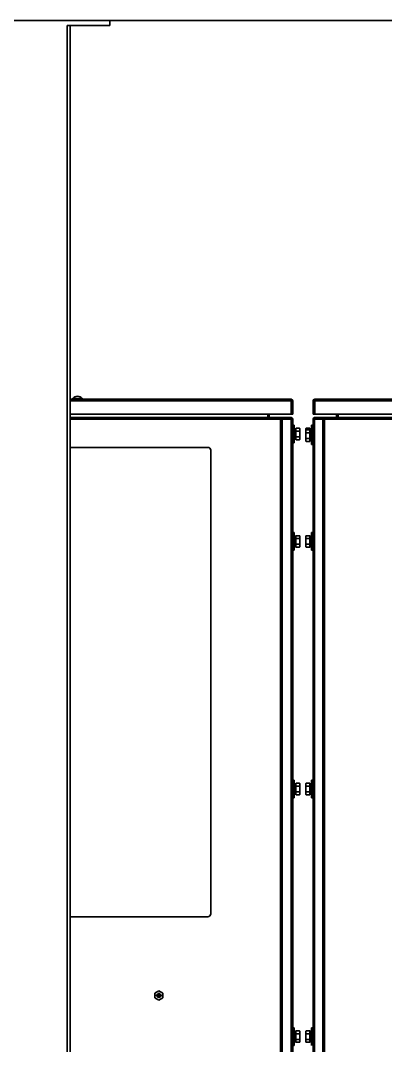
# Model space of a CAD drawing. Header units: millimetres. Extents: x 32496 to 166256, y 3504 to 23939.
# Drawn here: x 49922 to 50290, y 16687 to 17722 of the extents above; entities that cross this region are included whole.
import ezdxf

# ---------------------------------------------------------------- set-up
doc = ezdxf.new("R2010")
doc.units = ezdxf.units.MM
doc.layers.get('0').update_dxf_attribs({"lineweight": 35})

msp = doc.modelspace()

# ---------------------------------------------------------------- linework, layer by layer
at = {"linetype": 'Continuous'}
for p, q in [((52008.64, 17722.349), (40048.64, 17722.349)), ((50011.64, 17722.349), (49831.64, 17722.349)), ((50011.64, 17717.349), (50011.64, 17722.349)), ((50011.64, 17717.349), (49968.64, 17717.349)), ((49968.64, 17717.349), (49968.64, 15208.349)), ((49971.64, 17717.349), (49971.64, 15208.349)), ((49971.64, 17339.849), (50194.64, 17339.849)), ((50194.64, 17338.149), (49971.64, 17338.149)), ((49974.301, 17340.682), (49974.295, 17340.682)), ((49976.661, 17340.682), (49974.301, 17340.682)), ((49981.618, 17340.682), (49976.661, 17340.682)), ((49983.985, 17340.682), (49981.618, 17340.682)), ((50194.64, 17324.849), (50194.64, 17339.849)), ((50194.84, 17338.149), (50196.34, 17338.149)), ((50194.84, 17324.849), (50194.84, 17338.149)), ((50196.34, 17324.849), (50196.34, 17338.149)), ((50218.44, 17338.149), (50216.94, 17338.149)), ((50216.94, 17338.149), (50216.94, 17324.849)), ((50218.44, 17338.149), (50218.44, 17324.849)), ((50218.64, 17339.849), (50684.589, 17339.849)), ((50218.64, 17324.849), (50218.64, 17339.849)), ((50685.571, 17338.149), (50218.64, 17338.149)), ((50194.64, 17324.849), (49971.64, 17324.849)), ((49971.64, 17321.349), (50185.64, 17321.349)), ((50183.44, 17319.649), (49971.64, 17319.649)), ((50171.14, 17321.349), (50171.14, 17324.849)), ((50172.64, 17324.849), (50172.64, 17321.349)), ((50183.44, 17321.349), (50183.44, 17319.649)), ((50183.94, 15308.349), (50183.94, 17321.349)), ((50194.94, 17321.349), (50185.64, 17321.349)), ((50185.64, 17321.349), (50185.64, 15308.349)), ((50194.94, 17320.149), (50185.64, 17320.149)), ((50185.64, 17319.949), (50196.34, 17319.949)), ((50194.84, 17324.849), (50196.34, 17324.849)), ((50194.94, 17320.149), (50194.94, 17321.349)), ((50194.94, 16307.849), (50194.94, 17319.949)), ((50196.34, 17319.949), (50196.34, 17198.981)), ((50218.44, 17324.849), (50216.94, 17324.849)), ((50216.94, 17319.949), (50226.64, 17319.949)), ((50216.94, 17198.994), (50216.94, 17319.949)), ((50226.64, 17321.349), (50218.34, 17321.349)), ((50218.34, 17320.149), (50218.34, 17321.349)), ((50226.64, 17320.149), (50218.34, 17320.149)), ((50218.34, 17319.949), (50218.34, 16307.849)), ((50693.25, 17324.849), (50218.64, 17324.849)), ((50226.64, 17321.349), (50695.27, 17321.349)), ((50226.64, 15308.349), (50226.64, 17321.349)), ((50228.34, 17321.349), (50228.34, 15308.349)), ((50228.84, 17321.349), (50228.84, 17319.649)), ((50696.252, 17319.649), (50228.84, 17319.649)), ((50240.64, 17321.349), (50240.64, 17324.849)), ((50242.14, 17324.849), (50242.14, 17321.349)), ((50196.34, 17313.849), (50197.94, 17313.849)), ((50197.94, 17295.849), (50197.94, 17313.849)), ((50197.94, 17310.199), (50199.54, 17310.199)), ((50199.54, 17310.322), (50199.84, 17310.622)), ((50199.54, 17299.375), (50199.54, 17310.322)), ((50199.84, 17310.622), (50203.24, 17310.622)), ((50199.84, 17307.735), (50203.24, 17307.735)), ((50203.54, 17310.322), (50203.24, 17310.622)), ((50203.54, 17299.375), (50203.54, 17310.322)), ((50209.74, 17310.322), (50210.011, 17310.593)), ((50209.74, 17310.322), (50209.74, 17308.572)), ((50209.74, 17308.572), (50210.011, 17308.843)), ((50209.74, 17297.625), (50209.74, 17308.572)), ((50210.04, 17310.622), (50210.011, 17310.593)), ((50210.04, 17308.872), (50210.011, 17308.843)), ((50213.44, 17310.622), (50210.04, 17310.622)), ((50213.44, 17308.872), (50210.04, 17308.872)), ((50213.44, 17306.03), (50210.04, 17306.03)), ((50213.44, 17310.622), (50213.469, 17310.593)), ((50213.44, 17308.872), (50213.469, 17308.843)), ((50213.74, 17310.322), (50213.469, 17310.593)), ((50213.74, 17308.572), (50213.469, 17308.843)), ((50213.74, 17308.547), (50213.74, 17310.322)), ((50215.34, 17310.199), (50213.74, 17310.199)), ((50213.74, 17297.625), (50213.74, 17308.572)), ((50215.34, 17308.449), (50213.74, 17308.449)), ((50216.94, 17313.849), (50215.34, 17313.849)), ((50215.34, 17313.849), (50215.34, 17312.099)), ((50216.94, 17312.099), (50215.34, 17312.099)), ((50215.34, 17312.099), (50215.34, 17294.099)), ((50196.34, 17295.849), (50197.94, 17295.849)), ((50197.94, 17299.499), (50199.54, 17299.499)), ((50199.54, 17299.375), (50199.84, 17299.075)), ((50199.84, 17301.962), (50203.24, 17301.962)), ((50199.84, 17299.075), (50203.24, 17299.075)), ((50203.54, 17299.375), (50203.24, 17299.075)), ((50209.74, 17297.625), (50210.011, 17297.354)), ((50213.44, 17300.256), (50210.04, 17300.256)), ((50213.44, 17297.325), (50210.04, 17297.325)), ((50213.74, 17297.625), (50213.469, 17297.354)), ((50215.34, 17297.749), (50213.74, 17297.749)), ((49971.64, 17291.349), (50110.64, 17291.349)), ((50113.64, 17288.349), (50113.64, 16820.349)), ((50216.94, 17294.099), (50215.34, 17294.099)), ((50196.34, 17205.349), (50197.94, 17205.349)), ((50197.94, 17187.349), (50197.94, 17205.349)), ((50199.54, 17201.822), (50199.84, 17202.122)), ((50199.54, 17190.875), (50199.54, 17201.822)), ((50199.84, 17202.122), (50203.24, 17202.122)), ((50203.54, 17201.822), (50203.24, 17202.122)), ((50203.54, 17190.875), (50203.54, 17201.822)), ((50209.74, 17201.822), (50210.011, 17202.093)), ((50209.74, 17190.875), (50209.74, 17201.822)), ((50210.04, 17202.122), (50210.011, 17202.093)), ((50213.44, 17202.122), (50210.04, 17202.122)), ((50213.44, 17202.122), (50213.469, 17202.093)), ((50213.74, 17201.822), (50213.469, 17202.093)), ((50213.74, 17190.875), (50213.74, 17201.822)), ((50216.94, 17205.349), (50215.34, 17205.349)), ((50215.34, 17205.349), (50215.34, 17187.349)), ((50196.34, 17198.981), (50196.34, 17193.718)), ((50196.34, 17193.718), (50196.34, 16948.981)), ((50197.94, 17201.699), (50199.54, 17201.699)), ((50199.84, 17199.235), (50203.24, 17199.235)), ((50199.84, 17193.462), (50203.24, 17193.462)), ((50213.44, 17199.28), (50210.04, 17199.28)), ((50213.44, 17193.506), (50210.04, 17193.506)), ((50215.34, 17201.699), (50213.74, 17201.699)), ((50216.94, 17193.73), (50216.94, 17198.994)), ((50216.94, 16948.994), (50216.94, 17193.73)), ((50196.34, 17187.349), (50197.94, 17187.349)), ((50197.94, 17190.999), (50199.54, 17190.999)), ((50199.54, 17190.875), (50199.84, 17190.575)), ((50199.84, 17190.575), (50203.24, 17190.575)), ((50203.54, 17190.875), (50203.24, 17190.575)), ((50209.74, 17190.875), (50210.011, 17190.604)), ((50213.44, 17190.575), (50210.04, 17190.575)), ((50213.74, 17190.875), (50213.469, 17190.604)), ((50215.34, 17190.999), (50213.74, 17190.999)), ((50216.94, 17187.349), (50215.34, 17187.349)), ((50196.34, 16955.349), (50197.94, 16955.349)), ((50197.94, 16937.349), (50197.94, 16955.349)), ((50216.94, 16955.349), (50215.34, 16955.349)), ((50215.34, 16955.349), (50215.34, 16937.349)), ((50196.34, 16948.981), (50196.34, 16943.718)), ((50196.34, 16943.718), (50196.34, 16698.981)), ((50197.94, 16951.699), (50199.54, 16951.699)), ((50199.54, 16951.822), (50199.84, 16952.122)), ((50199.54, 16940.875), (50199.54, 16951.822)), ((50199.84, 16952.122), (50203.24, 16952.122)), ((50199.84, 16949.235), (50203.24, 16949.235)), ((50199.84, 16943.462), (50203.24, 16943.462)), ((50203.54, 16951.822), (50203.24, 16952.122)), ((50203.54, 16940.875), (50203.54, 16951.822)), ((50209.74, 16951.822), (50210.011, 16952.093)), ((50209.74, 16940.875), (50209.74, 16951.822)), ((50210.04, 16952.122), (50210.011, 16952.093)), ((50213.44, 16952.122), (50210.04, 16952.122)), ((50213.44, 16949.28), (50210.04, 16949.28)), ((50213.44, 16943.506), (50210.04, 16943.506)), ((50213.44, 16952.122), (50213.469, 16952.093)), ((50213.74, 16951.822), (50213.469, 16952.093)), ((50213.74, 16940.875), (50213.74, 16951.822)), ((50215.34, 16951.699), (50213.74, 16951.699)), ((50216.94, 16943.73), (50216.94, 16948.994)), ((50216.94, 16698.994), (50216.94, 16943.73)), ((50196.34, 16937.349), (50197.94, 16937.349)), ((50197.94, 16940.999), (50199.54, 16940.999)), ((50199.54, 16940.875), (50199.84, 16940.575)), ((50199.84, 16940.575), (50203.24, 16940.575)), ((50203.54, 16940.875), (50203.24, 16940.575)), ((50209.74, 16940.875), (50210.011, 16940.604)), ((50213.44, 16940.575), (50210.04, 16940.575)), ((50213.74, 16940.875), (50213.469, 16940.604)), ((50215.34, 16940.999), (50213.74, 16940.999)), ((50216.94, 16937.349), (50215.34, 16937.349)), ((50110.64, 16817.349), (49971.64, 16817.349)), ((50057.24, 16740.158), (50061.24, 16742.467)), ((50057.24, 16740.158), (50057.24, 16735.539)), ((50058.965, 16738.449), (50059.865, 16738.449)), ((50058.965, 16738.321), (50058.965, 16738.449)), ((50059.665, 16738.321), (50058.965, 16738.321)), ((50058.99, 16737.683), (50058.965, 16737.581)), ((50058.965, 16737.529), (50058.965, 16737.581)), ((50058.965, 16737.529), (50058.99, 16737.427)), ((50059.04, 16737.759), (50058.99, 16737.683)), ((50058.99, 16737.427), (50059.09, 16737.325)), ((50059.665, 16738.321), (50059.04, 16737.759)), ((50059.09, 16737.325), (50059.19, 16737.274)), ((50059.115, 16737.581), (50059.165, 16737.683)), ((50059.115, 16737.581), (50059.115, 16737.529)), ((50059.165, 16737.453), (50059.115, 16737.529)), ((50059.165, 16737.683), (50059.865, 16738.321)), ((50059.24, 16737.402), (50059.165, 16737.453)), ((50059.19, 16737.274), (50059.34, 16737.249)), ((50059.365, 16737.376), (50059.24, 16737.402)), ((50059.44, 16737.249), (50059.34, 16737.249)), ((50059.365, 16737.376), (50059.465, 16737.376)), ((50059.44, 16737.249), (50059.615, 16737.274)), ((50059.59, 16737.402), (50059.465, 16737.376)), ((50059.665, 16737.453), (50059.59, 16737.402)), ((50059.615, 16737.274), (50059.715, 16737.325)), ((50059.715, 16737.529), (50059.665, 16737.453)), ((50059.715, 16737.529), (50059.84, 16737.529)), ((50059.715, 16737.325), (50059.815, 16737.427)), ((50059.815, 16737.427), (50059.84, 16737.529)), ((50059.865, 16738.449), (50059.865, 16738.321)), ((50060.065, 16738.449), (50060.215, 16738.449)), ((50060.065, 16737.249), (50060.065, 16738.449)), ((50060.215, 16737.249), (50060.065, 16737.249)), ((50060.215, 16738.449), (50060.215, 16737.453)), ((50060.365, 16737.632), (50060.215, 16737.453)), ((50060.215, 16737.249), (50060.365, 16737.427)), ((50060.365, 16737.632), (50060.365, 16737.427)), ((50060.59, 16738.015), (50060.565, 16737.989)), ((50060.565, 16737.989), (50060.715, 16737.836)), ((50060.715, 16737.836), (50060.565, 16737.683)), ((50060.565, 16737.683), (50060.59, 16737.657)), ((50060.715, 16737.887), (50060.59, 16738.015)), ((50060.59, 16737.657), (50060.715, 16737.785)), ((50060.715, 16738.066), (50060.765, 16738.066)), ((50060.715, 16737.887), (50060.715, 16738.066)), ((50060.715, 16737.606), (50060.715, 16737.785)), ((50060.765, 16737.606), (50060.715, 16737.606)), ((50060.765, 16738.066), (50060.765, 16737.887)), ((50060.89, 16738.015), (50060.765, 16737.887)), ((50060.765, 16737.836), (50060.915, 16737.989)), ((50060.915, 16737.683), (50060.765, 16737.836)), ((50060.765, 16737.785), (50060.89, 16737.657)), ((50060.765, 16737.785), (50060.765, 16737.606)), ((50060.915, 16737.989), (50060.89, 16738.015)), ((50060.89, 16737.657), (50060.915, 16737.683)), ((50061.115, 16738.091), (50061.365, 16738.091)), ((50061.115, 16737.938), (50061.115, 16738.091)), ((50061.365, 16737.938), (50061.115, 16737.938)), ((50061.24, 16742.467), (50065.24, 16740.158)), ((50061.365, 16738.449), (50061.515, 16738.449)), ((50061.365, 16738.091), (50061.365, 16738.449)), ((50061.365, 16737.249), (50061.365, 16737.938)), ((50061.515, 16737.249), (50061.365, 16737.249)), ((50061.515, 16738.449), (50061.515, 16738.091)), ((50061.515, 16738.091), (50062.115, 16738.091)), ((50061.94, 16737.938), (50061.515, 16737.938)), ((50061.515, 16737.249), (50062.115, 16737.938)), ((50061.94, 16737.938), (50061.515, 16737.453)), ((50061.515, 16737.938), (50061.515, 16737.453)), ((50062.115, 16738.091), (50062.115, 16737.938)), ((50062.315, 16738.449), (50062.465, 16738.449)), ((50062.315, 16737.249), (50062.315, 16738.449)), ((50062.54, 16737.249), (50062.315, 16737.249)), ((50062.815, 16738.449), (50062.465, 16737.504)), ((50062.465, 16738.449), (50062.465, 16737.504)), ((50062.54, 16737.249), (50062.915, 16738.321)), ((50062.815, 16738.449), (50063.015, 16738.449)), ((50062.915, 16738.321), (50063.29, 16737.249)), ((50063.365, 16737.504), (50063.015, 16738.449)), ((50063.515, 16737.249), (50063.29, 16737.249)), ((50063.365, 16738.449), (50063.515, 16738.449)), ((50063.365, 16737.504), (50063.365, 16738.449)), ((50063.515, 16738.449), (50063.515, 16737.249)), ((50065.24, 16735.539), (50065.24, 16740.158)), ((50061.24, 16733.23), (50057.24, 16735.539)), ((50065.24, 16735.539), (50061.24, 16733.23)), ((50196.34, 16705.349), (50197.94, 16705.349)), ((50197.94, 16687.349), (50197.94, 16705.349)), ((50216.94, 16705.349), (50215.34, 16705.349)), ((50215.34, 16705.349), (50215.34, 16687.349)), ((50196.34, 16698.981), (50196.34, 16693.718)), ((50197.94, 16701.699), (50199.54, 16701.699)), ((50199.54, 16701.822), (50199.84, 16702.122)), ((50199.54, 16690.875), (50199.54, 16701.822)), ((50199.84, 16702.122), (50203.24, 16702.122)), ((50199.84, 16699.235), (50203.24, 16699.235)), ((50203.54, 16701.822), (50203.24, 16702.122)), ((50203.54, 16690.875), (50203.54, 16701.822)), ((50209.74, 16701.822), (50210.011, 16702.093)), ((50209.74, 16690.875), (50209.74, 16701.822)), ((50210.04, 16702.122), (50210.011, 16702.093)), ((50213.44, 16702.122), (50210.04, 16702.122)), ((50213.44, 16699.28), (50210.04, 16699.28)), ((50213.44, 16702.122), (50213.469, 16702.093)), ((50213.74, 16701.822), (50213.469, 16702.093)), ((50213.74, 16690.875), (50213.74, 16701.822)), ((50215.34, 16701.699), (50213.74, 16701.699)), ((50216.94, 16693.73), (50216.94, 16698.994)), ((50196.34, 16693.718), (50196.34, 16448.981)), ((50196.34, 16687.349), (50197.94, 16687.349)), ((50197.94, 16690.999), (50199.54, 16690.999)), ((50199.54, 16690.875), (50199.84, 16690.575)), ((50199.84, 16693.462), (50203.24, 16693.462)), ((50199.84, 16690.575), (50203.24, 16690.575)), ((50203.54, 16690.875), (50203.24, 16690.575)), ((50209.74, 16690.875), (50210.011, 16690.604)), ((50213.44, 16693.506), (50210.04, 16693.506)), ((50213.44, 16690.575), (50210.04, 16690.575)), ((50213.74, 16690.875), (50213.469, 16690.604)), ((50215.34, 16690.999), (50213.74, 16690.999)), ((50216.94, 16448.994), (50216.94, 16693.73))]:
    msp.add_line(p, q, dxfattribs=at)
msp.add_circle((50061.24, 16737.849), 2, dxfattribs=at)
for centre, radius, start, end in [((49972.432, 17342.349), 2.5, 270, 318.189685), ((49979.14, 17336.349), 6.5, 41.810315, 138.189685), ((49985.848, 17342.349), 2.5, 221.810315, 270), ((50194.64, 17338.149), 1.7, 0, 90), ((50194.64, 17338.149), 0.2, 0, 90), ((50218.64, 17338.149), 1.7, 90, 180), ((50218.64, 17338.149), 0.2, 90, 180), ((50194.94, 17319.949), 1.4, 0, 90), ((50194.94, 17319.949), 0.2, 0, 90), ((50218.34, 17319.949), 1.4, 90, 180), ((50218.34, 17319.949), 0.2, 90, 180), ((50200.782, 17308.048), 3.555, 39.136448, 39.501324), ((50202.298, 17301.65), 3.556, 219.136441, 219.500776), ((50212.554, 17299.915), 3.606, 218.710278, 219.133907), ((50213.877, 17301.105), 5.386, 224.124568, 224.565238), ((50209.604, 17301.104), 5.384, 315.434774, 315.875446), ((50210.925, 17299.916), 3.607, 320.864103, 321.289719), ((50110.64, 17288.349), 3, 0, 90), ((50200.782, 17199.548), 3.555, 39.136448, 39.501324), ((50202.298, 17193.15), 3.556, 219.136441, 219.500776), ((50212.554, 17193.165), 3.606, 218.710278, 219.133907), ((50213.877, 17194.355), 5.386, 224.124568, 224.565238), ((50209.604, 17194.354), 5.384, 315.434774, 315.875446), ((50210.925, 17193.166), 3.607, 320.864103, 321.289719), ((50200.782, 16949.548), 3.555, 39.136448, 39.501324), ((50202.298, 16943.15), 3.556, 219.136441, 219.500776), ((50212.554, 16943.165), 3.606, 218.710278, 219.133907), ((50213.877, 16944.355), 5.386, 224.124568, 224.565238), ((50209.604, 16944.354), 5.384, 315.434774, 315.875446), ((50210.925, 16943.166), 3.607, 320.864103, 321.289719), ((50110.64, 16820.349), 3, 270, 0), ((50200.782, 16699.548), 3.555, 39.136448, 39.501324), ((50202.298, 16693.15), 3.556, 219.136441, 219.500776), ((50212.554, 16693.165), 3.606, 218.710278, 219.133907), ((50213.877, 16694.355), 5.386, 224.124568, 224.565238), ((50209.604, 16694.354), 5.384, 315.434774, 315.875446), ((50210.925, 16693.166), 3.607, 320.864103, 321.289719)]:
    msp.add_arc(centre, radius, start, end, dxfattribs=at)
for points, knots in [([(50199.54, 17310.292), (50199.563, 17310.32), (50199.658, 17310.434), (50199.76, 17310.543), (50199.84, 17310.622)], [0, 0, 0, 0, 0.24455847, 1, 1, 1, 1]), ([(50199.84, 17307.735), (50199.813, 17307.762), (50199.709, 17307.868), (50199.61, 17307.979), (50199.54, 17308.065)], [0, 0, 0, 0, 0.25535242, 1, 1, 1, 1]), ([(50203.525, 17310.31), (50203.503, 17310.336), (50203.412, 17310.444), (50203.315, 17310.547), (50203.24, 17310.622)], [0, 0, 0, 0, 0.24487813, 1, 1, 1, 1]), ([(50203.24, 17307.735), (50203.267, 17307.762), (50203.371, 17307.868), (50203.47, 17307.979), (50203.54, 17308.065)], [0, 0, 0, 0, 0.25535323, 1, 1, 1, 1]), ([(50210.011, 17310.593), (50209.986, 17310.569), (50209.893, 17310.473), (50209.803, 17310.374), (50209.74, 17310.297)], [0, 0, 0, 0, 0.25506254, 1, 1, 1, 1]), ([(50210.011, 17308.843), (50209.986, 17308.819), (50209.893, 17308.723), (50209.803, 17308.624), (50209.74, 17308.547)], [0, 0, 0, 0, 0.25506254, 1, 1, 1, 1]), ([(50209.74, 17306.355), (50209.763, 17306.327), (50209.858, 17306.215), (50209.96, 17306.108), (50210.04, 17306.03)], [0, 0, 0, 0, 0.24440758, 1, 1, 1, 1]), ([(50213.74, 17306.355), (50213.717, 17306.327), (50213.621, 17306.215), (50213.519, 17306.108), (50213.44, 17306.03)], [0, 0, 0, 0, 0.24440758, 1, 1, 1, 1]), ([(50213.469, 17310.593), (50213.493, 17310.569), (50213.587, 17310.473), (50213.676, 17310.374), (50213.74, 17310.297)], [0, 0, 0, 0, 0.25506155, 1, 1, 1, 1]), ([(50213.469, 17308.843), (50213.493, 17308.819), (50213.587, 17308.723), (50213.676, 17308.624), (50213.74, 17308.547)], [0, 0, 0, 0, 0.25506155, 1, 1, 1, 1]), ([(50199.54, 17301.632), (50199.563, 17301.66), (50199.658, 17301.774), (50199.76, 17301.882), (50199.84, 17301.962)], [0, 0, 0, 0, 0.24455847, 1, 1, 1, 1]), ([(50199.84, 17299.075), (50199.814, 17299.101), (50199.716, 17299.201), (50199.621, 17299.306), (50199.554, 17299.388)], [0, 0, 0, 0, 0.25504082, 1, 1, 1, 1]), ([(50203.54, 17301.632), (50203.517, 17301.66), (50203.421, 17301.774), (50203.319, 17301.882), (50203.24, 17301.962)], [0, 0, 0, 0, 0.24455845, 1, 1, 1, 1]), ([(50203.24, 17299.075), (50203.267, 17299.102), (50203.371, 17299.208), (50203.47, 17299.319), (50203.54, 17299.405)], [0, 0, 0, 0, 0.25535323, 1, 1, 1, 1]), ([(50210.04, 17300.256), (50210.013, 17300.229), (50209.909, 17300.121), (50209.81, 17300.009), (50209.74, 17299.921)], [0, 0, 0, 0, 0.2552115, 1, 1, 1, 1]), ([(50209.757, 17297.64), (50209.776, 17297.615), (50209.858, 17297.518), (50209.944, 17297.424), (50210.011, 17297.355)], [0, 0, 0, 0, 0.24549562, 1, 1, 1, 1]), ([(50213.44, 17300.256), (50213.467, 17300.229), (50213.571, 17300.121), (50213.67, 17300.009), (50213.74, 17299.921)], [0, 0, 0, 0, 0.2552107, 1, 1, 1, 1]), ([(50213.723, 17297.64), (50213.703, 17297.615), (50213.622, 17297.518), (50213.536, 17297.424), (50213.469, 17297.355)], [0, 0, 0, 0, 0.24549738, 1, 1, 1, 1]), ([(50199.54, 17201.792), (50199.563, 17201.82), (50199.658, 17201.934), (50199.76, 17202.043), (50199.84, 17202.122)], [0, 0, 0, 0, 0.24455847, 1, 1, 1, 1]), ([(50203.525, 17201.81), (50203.503, 17201.836), (50203.412, 17201.944), (50203.315, 17202.047), (50203.24, 17202.122)], [0, 0, 0, 0, 0.24487813, 1, 1, 1, 1]), ([(50210.011, 17202.093), (50209.986, 17202.069), (50209.893, 17201.973), (50209.803, 17201.874), (50209.74, 17201.797)], [0, 0, 0, 0, 0.25506254, 1, 1, 1, 1]), ([(50213.469, 17202.093), (50213.493, 17202.069), (50213.587, 17201.973), (50213.676, 17201.874), (50213.74, 17201.797)], [0, 0, 0, 0, 0.25506155, 1, 1, 1, 1]), ([(50199.84, 17199.235), (50199.813, 17199.262), (50199.709, 17199.368), (50199.61, 17199.479), (50199.54, 17199.565)], [0, 0, 0, 0, 0.25535242, 1, 1, 1, 1]), ([(50199.54, 17193.132), (50199.563, 17193.16), (50199.658, 17193.274), (50199.76, 17193.382), (50199.84, 17193.462)], [0, 0, 0, 0, 0.24455847, 1, 1, 1, 1]), ([(50203.24, 17199.235), (50203.267, 17199.262), (50203.371, 17199.368), (50203.47, 17199.479), (50203.54, 17199.565)], [0, 0, 0, 0, 0.25535323, 1, 1, 1, 1]), ([(50203.54, 17193.132), (50203.517, 17193.16), (50203.421, 17193.274), (50203.319, 17193.382), (50203.24, 17193.462)], [0, 0, 0, 0, 0.24455845, 1, 1, 1, 1]), ([(50209.74, 17199.605), (50209.763, 17199.577), (50209.858, 17199.465), (50209.96, 17199.358), (50210.04, 17199.28)], [0, 0, 0, 0, 0.24440758, 1, 1, 1, 1]), ([(50210.04, 17193.506), (50210.013, 17193.479), (50209.909, 17193.371), (50209.81, 17193.259), (50209.74, 17193.171)], [0, 0, 0, 0, 0.2552115, 1, 1, 1, 1]), ([(50213.74, 17199.605), (50213.717, 17199.577), (50213.621, 17199.465), (50213.519, 17199.358), (50213.44, 17199.28)], [0, 0, 0, 0, 0.24440758, 1, 1, 1, 1]), ([(50213.44, 17193.506), (50213.467, 17193.479), (50213.571, 17193.371), (50213.67, 17193.259), (50213.74, 17193.171)], [0, 0, 0, 0, 0.2552107, 1, 1, 1, 1]), ([(50199.84, 17190.575), (50199.814, 17190.601), (50199.716, 17190.701), (50199.621, 17190.806), (50199.554, 17190.888)], [0, 0, 0, 0, 0.25504082, 1, 1, 1, 1]), ([(50203.24, 17190.575), (50203.267, 17190.602), (50203.371, 17190.708), (50203.47, 17190.819), (50203.54, 17190.905)], [0, 0, 0, 0, 0.25535323, 1, 1, 1, 1]), ([(50209.757, 17190.89), (50209.776, 17190.865), (50209.858, 17190.768), (50209.944, 17190.674), (50210.011, 17190.605)], [0, 0, 0, 0, 0.24549562, 1, 1, 1, 1]), ([(50213.723, 17190.889), (50213.703, 17190.865), (50213.622, 17190.768), (50213.536, 17190.674), (50213.469, 17190.605)], [0, 0, 0, 0, 0.24549738, 1, 1, 1, 1]), ([(50199.54, 16951.792), (50199.563, 16951.82), (50199.658, 16951.934), (50199.76, 16952.043), (50199.84, 16952.122)], [0, 0, 0, 0, 0.24455847, 1, 1, 1, 1]), ([(50199.84, 16949.235), (50199.813, 16949.262), (50199.709, 16949.368), (50199.61, 16949.479), (50199.54, 16949.565)], [0, 0, 0, 0, 0.25535242, 1, 1, 1, 1]), ([(50199.54, 16943.132), (50199.563, 16943.16), (50199.658, 16943.274), (50199.76, 16943.382), (50199.84, 16943.462)], [0, 0, 0, 0, 0.24455847, 1, 1, 1, 1]), ([(50203.525, 16951.81), (50203.503, 16951.836), (50203.412, 16951.944), (50203.315, 16952.047), (50203.24, 16952.122)], [0, 0, 0, 0, 0.24487813, 1, 1, 1, 1]), ([(50203.24, 16949.235), (50203.267, 16949.262), (50203.371, 16949.368), (50203.47, 16949.479), (50203.54, 16949.565)], [0, 0, 0, 0, 0.25535323, 1, 1, 1, 1]), ([(50203.54, 16943.132), (50203.517, 16943.16), (50203.421, 16943.274), (50203.319, 16943.382), (50203.24, 16943.462)], [0, 0, 0, 0, 0.24455845, 1, 1, 1, 1]), ([(50210.011, 16952.093), (50209.986, 16952.069), (50209.893, 16951.973), (50209.803, 16951.874), (50209.74, 16951.797)], [0, 0, 0, 0, 0.25506254, 1, 1, 1, 1]), ([(50209.74, 16949.605), (50209.763, 16949.577), (50209.858, 16949.465), (50209.96, 16949.358), (50210.04, 16949.28)], [0, 0, 0, 0, 0.24440758, 1, 1, 1, 1]), ([(50210.04, 16943.506), (50210.013, 16943.479), (50209.909, 16943.371), (50209.81, 16943.259), (50209.74, 16943.171)], [0, 0, 0, 0, 0.2552115, 1, 1, 1, 1]), ([(50213.74, 16949.605), (50213.717, 16949.577), (50213.621, 16949.465), (50213.519, 16949.358), (50213.44, 16949.28)], [0, 0, 0, 0, 0.24440758, 1, 1, 1, 1]), ([(50213.44, 16943.506), (50213.467, 16943.479), (50213.571, 16943.371), (50213.67, 16943.259), (50213.74, 16943.171)], [0, 0, 0, 0, 0.2552107, 1, 1, 1, 1]), ([(50213.469, 16952.093), (50213.493, 16952.069), (50213.587, 16951.973), (50213.676, 16951.874), (50213.74, 16951.797)], [0, 0, 0, 0, 0.25506155, 1, 1, 1, 1]), ([(50199.84, 16940.575), (50199.814, 16940.601), (50199.716, 16940.701), (50199.621, 16940.806), (50199.554, 16940.888)], [0, 0, 0, 0, 0.25504082, 1, 1, 1, 1]), ([(50203.24, 16940.575), (50203.267, 16940.602), (50203.371, 16940.708), (50203.47, 16940.819), (50203.54, 16940.905)], [0, 0, 0, 0, 0.25535323, 1, 1, 1, 1]), ([(50209.757, 16940.89), (50209.776, 16940.865), (50209.858, 16940.768), (50209.944, 16940.674), (50210.011, 16940.605)], [0, 0, 0, 0, 0.24549562, 1, 1, 1, 1]), ([(50213.723, 16940.889), (50213.703, 16940.865), (50213.622, 16940.768), (50213.536, 16940.674), (50213.469, 16940.605)], [0, 0, 0, 0, 0.24549738, 1, 1, 1, 1]), ([(50199.54, 16701.792), (50199.563, 16701.82), (50199.658, 16701.934), (50199.76, 16702.043), (50199.84, 16702.122)], [0, 0, 0, 0, 0.24455847, 1, 1, 1, 1]), ([(50199.84, 16699.235), (50199.813, 16699.262), (50199.709, 16699.368), (50199.61, 16699.479), (50199.54, 16699.565)], [0, 0, 0, 0, 0.25535242, 1, 1, 1, 1]), ([(50203.525, 16701.81), (50203.503, 16701.836), (50203.412, 16701.944), (50203.315, 16702.047), (50203.24, 16702.122)], [0, 0, 0, 0, 0.24487813, 1, 1, 1, 1]), ([(50203.24, 16699.235), (50203.267, 16699.262), (50203.371, 16699.368), (50203.47, 16699.479), (50203.54, 16699.565)], [0, 0, 0, 0, 0.25535323, 1, 1, 1, 1]), ([(50210.011, 16702.093), (50209.986, 16702.069), (50209.893, 16701.973), (50209.803, 16701.874), (50209.74, 16701.797)], [0, 0, 0, 0, 0.25506254, 1, 1, 1, 1]), ([(50209.74, 16699.605), (50209.763, 16699.577), (50209.858, 16699.465), (50209.96, 16699.358), (50210.04, 16699.28)], [0, 0, 0, 0, 0.24440758, 1, 1, 1, 1]), ([(50213.74, 16699.605), (50213.717, 16699.577), (50213.621, 16699.465), (50213.519, 16699.358), (50213.44, 16699.28)], [0, 0, 0, 0, 0.24440758, 1, 1, 1, 1]), ([(50213.469, 16702.093), (50213.493, 16702.069), (50213.587, 16701.973), (50213.676, 16701.874), (50213.74, 16701.797)], [0, 0, 0, 0, 0.25506155, 1, 1, 1, 1]), ([(50199.54, 16693.132), (50199.563, 16693.16), (50199.658, 16693.274), (50199.76, 16693.382), (50199.84, 16693.462)], [0, 0, 0, 0, 0.24455847, 1, 1, 1, 1]), ([(50199.84, 16690.575), (50199.814, 16690.601), (50199.716, 16690.701), (50199.621, 16690.806), (50199.554, 16690.888)], [0, 0, 0, 0, 0.25504082, 1, 1, 1, 1]), ([(50203.54, 16693.132), (50203.517, 16693.16), (50203.421, 16693.274), (50203.319, 16693.382), (50203.24, 16693.462)], [0, 0, 0, 0, 0.24455845, 1, 1, 1, 1]), ([(50203.24, 16690.575), (50203.267, 16690.602), (50203.371, 16690.708), (50203.47, 16690.819), (50203.54, 16690.905)], [0, 0, 0, 0, 0.25535323, 1, 1, 1, 1]), ([(50210.04, 16693.506), (50210.013, 16693.479), (50209.909, 16693.371), (50209.81, 16693.259), (50209.74, 16693.171)], [0, 0, 0, 0, 0.2552115, 1, 1, 1, 1]), ([(50209.757, 16690.89), (50209.776, 16690.865), (50209.858, 16690.768), (50209.944, 16690.674), (50210.011, 16690.605)], [0, 0, 0, 0, 0.24549562, 1, 1, 1, 1]), ([(50213.44, 16693.506), (50213.467, 16693.479), (50213.571, 16693.371), (50213.67, 16693.259), (50213.74, 16693.171)], [0, 0, 0, 0, 0.2552107, 1, 1, 1, 1]), ([(50213.723, 16690.889), (50213.703, 16690.865), (50213.622, 16690.768), (50213.536, 16690.674), (50213.469, 16690.605)], [0, 0, 0, 0, 0.24549738, 1, 1, 1, 1])]:
    msp.add_open_spline(points, degree=3, knots=knots, dxfattribs=at)
for points in [[(50199.54, 17307.076), (50199.631, 17307.299), (50199.732, 17307.519), (50199.84, 17307.735)], [(50203.54, 17307.076), (50203.449, 17307.299), (50203.348, 17307.519), (50203.24, 17307.735)], [(50210.04, 17306.03), (50209.932, 17305.814), (50209.831, 17305.594), (50209.74, 17305.37)], [(50213.44, 17306.03), (50213.548, 17305.814), (50213.649, 17305.594), (50213.74, 17305.37)], [(50199.84, 17301.962), (50199.732, 17302.178), (50199.631, 17302.398), (50199.54, 17302.622)], [(50203.24, 17301.962), (50203.348, 17302.178), (50203.449, 17302.398), (50203.54, 17302.622)], [(50209.74, 17300.916), (50209.831, 17300.692), (50209.932, 17300.473), (50210.04, 17300.256)], [(50213.74, 17300.916), (50213.649, 17300.692), (50213.548, 17300.473), (50213.44, 17300.256)], [(50199.54, 17198.576), (50199.631, 17198.799), (50199.732, 17199.019), (50199.84, 17199.235)], [(50199.84, 17193.462), (50199.732, 17193.678), (50199.631, 17193.898), (50199.54, 17194.122)], [(50203.54, 17198.576), (50203.449, 17198.799), (50203.348, 17199.019), (50203.24, 17199.235)], [(50203.24, 17193.462), (50203.348, 17193.678), (50203.449, 17193.898), (50203.54, 17194.122)], [(50210.04, 17199.28), (50209.932, 17199.064), (50209.831, 17198.844), (50209.74, 17198.62)], [(50209.74, 17194.166), (50209.831, 17193.942), (50209.932, 17193.722), (50210.04, 17193.506)], [(50213.44, 17199.28), (50213.548, 17199.064), (50213.649, 17198.844), (50213.74, 17198.62)], [(50213.74, 17194.166), (50213.649, 17193.942), (50213.548, 17193.722), (50213.44, 17193.506)], [(50199.54, 16948.576), (50199.631, 16948.799), (50199.732, 16949.019), (50199.84, 16949.235)], [(50199.84, 16943.462), (50199.732, 16943.678), (50199.631, 16943.898), (50199.54, 16944.122)], [(50203.54, 16948.576), (50203.449, 16948.799), (50203.348, 16949.019), (50203.24, 16949.235)], [(50203.24, 16943.462), (50203.348, 16943.678), (50203.449, 16943.898), (50203.54, 16944.122)], [(50210.04, 16949.28), (50209.932, 16949.064), (50209.831, 16948.844), (50209.74, 16948.62)], [(50209.74, 16944.166), (50209.831, 16943.942), (50209.932, 16943.722), (50210.04, 16943.506)], [(50213.44, 16949.28), (50213.548, 16949.064), (50213.649, 16948.844), (50213.74, 16948.62)], [(50213.74, 16944.166), (50213.649, 16943.942), (50213.548, 16943.722), (50213.44, 16943.506)], [(50199.54, 16698.576), (50199.631, 16698.799), (50199.732, 16699.019), (50199.84, 16699.235)], [(50203.54, 16698.576), (50203.449, 16698.799), (50203.348, 16699.019), (50203.24, 16699.235)], [(50210.04, 16699.28), (50209.932, 16699.064), (50209.831, 16698.844), (50209.74, 16698.62)], [(50213.44, 16699.28), (50213.548, 16699.064), (50213.649, 16698.844), (50213.74, 16698.62)], [(50199.84, 16693.462), (50199.732, 16693.678), (50199.631, 16693.898), (50199.54, 16694.122)], [(50203.24, 16693.462), (50203.348, 16693.678), (50203.449, 16693.898), (50203.54, 16694.122)], [(50209.74, 16694.166), (50209.831, 16693.942), (50209.932, 16693.722), (50210.04, 16693.506)], [(50213.74, 16694.166), (50213.649, 16693.942), (50213.548, 16693.722), (50213.44, 16693.506)]]:
    msp.add_open_spline(points, degree=3, dxfattribs=at)

doc.saveas('drawing.dxf')
